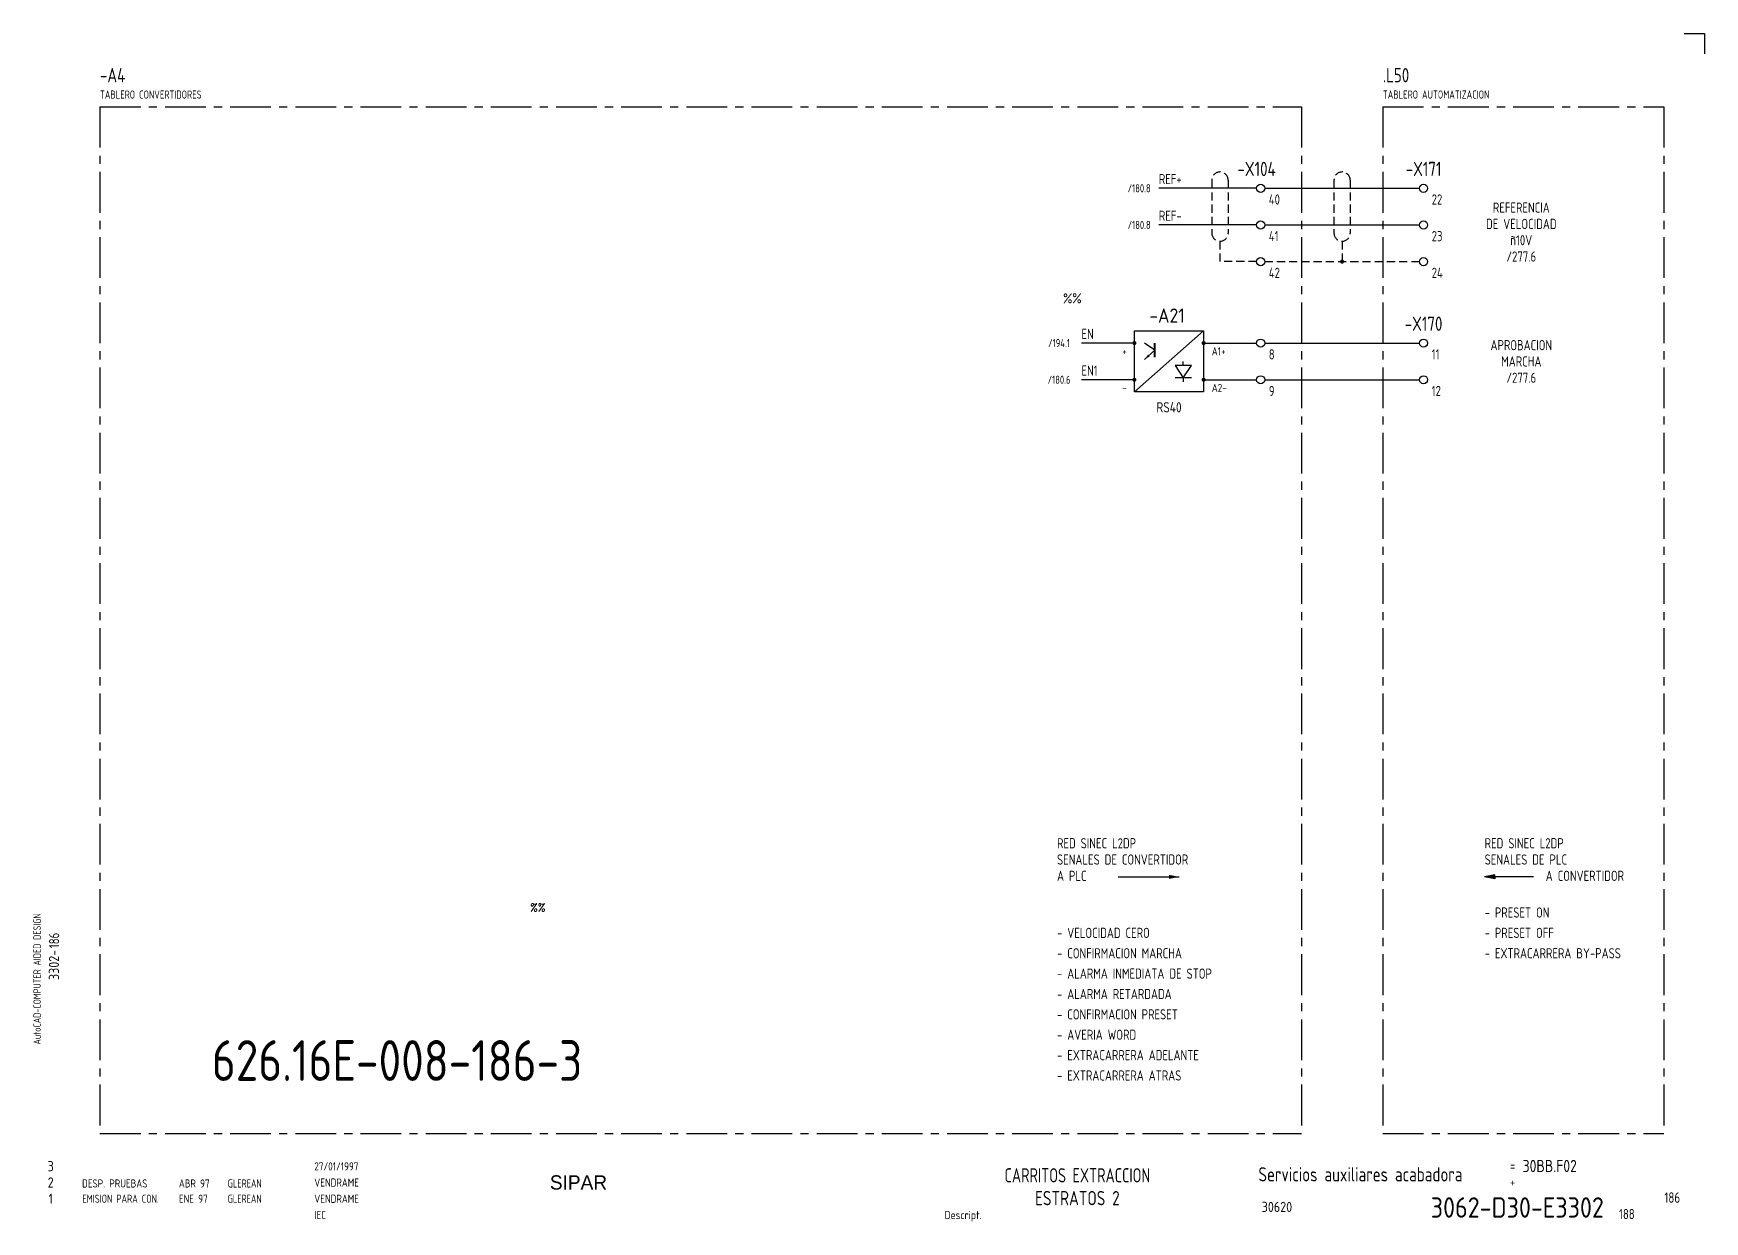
# Model space of a CAD drawing. Extents: x 10 to 420, y 5 to 297.
import ezdxf
from ezdxf.enums import TextEntityAlignment as Align

# ---------------------------------------------------------------- set-up
doc = ezdxf.new("R2010")
doc.units = 0
doc.header["$LTSCALE"] = 8
doc.header["$MEASUREMENT"] = 0
doc.linetypes.add('CENTER', pattern=[2, 1.25, -0.25, 0.25, -0.25])
doc.linetypes.add('HIDDEN', pattern=[0.375, 0.25, -0.125])
doc.layers.get('0').update_dxf_attribs({"linetype": 'CONTINUOUS'})
doc.layers.add('CART', color=7, linetype='CONTINUOUS')
doc.styles.add('DIN', font='DIN', dxfattribs={"width": 0.85})
doc.styles.add('ISO', font='ISO')
doc.styles.add('SIMPLEX', font='SIMPLEX', dxfattribs={"width": 0.9})
doc.styles.add('UNIV', font='UNIV')

# ---------------------------------------------------------------- blocks, each defined once
blk = doc.blocks.new('WB-FG100')
at = {"layer": 'CART', "color": 1}
for p, q in [((415, 297), (420, 297)), ((420, 297), (420, 292))]:
    blk.add_line(p, q, dxfattribs=at)
at = {"layer": 'CART', "color": 1, "style": 'DIN', "width": 0.8}
blk.add_text('AutoCAD-COMPUTER AIDED DESIGN', height=1.8, rotation=90, dxfattribs=at).set_placement((11.47, 48.84))
at = {"layer": 'CART', "color": 3, "style": 'DIN', "width": 0.8}
for s, p in [('=', (372.24, 17.91)), ('+', (372.24, 13.87))]:
    blk.add_text(s, height=2.5, dxfattribs=at).set_placement(p)
at = {"layer": 'CART', "color": 7, "style": 'DIN', "width": 0.9}
blk.add_attdef('FILE', text='', height=2.5, rotation=90, dxfattribs=at).set_placement((15.95, 68.38), align=Align.CENTER)
for tag, p in [('MOD-3', (13.92, 19)), ('MOD-2', (13.92, 15)), ('MOD-1', (13.92, 11)), ('NR.COMMESSA', (315, 9))]:
    blk.add_attdef(tag, text='', height=2.5, dxfattribs=at).set_placement(p, align=Align.MIDDLE)
at = {"layer": 'CART', "color": 7, "style": 'DIN'}
for tag, width, p in [('REV-3', 0.9, (21.66, 19)), ('DATA-3', 0.9, (45.37, 19)), ('NOME-3', 0.9, (57.37, 19)), ('REV-2', 0.9, (21.66, 15)), ('DATA-2', 0.9, (45.37, 15)), ('NOME-2', 0.9, (57.37, 15)), ('REV-1', 0.9, (21.66, 11)), ('DATA-1', 0.9, (45.37, 11)), ('NOME-1', 0.7, (57.37, 11))]:
    blk.add_attdef(tag, text='', height=2, dxfattribs=dict(at, width=width)).set_placement(p, align=Align.MIDDLE_LEFT)
at = {"layer": 'CART', "color": 7, "style": 'DIN', "width": 0.9}
for tag, p, height in [('DATA', (78.64, 17.94), 2), ('ESECUTORE', (78.64, 13.97), 2), ('CONTROLLORE', (78.64, 9.99), 2), ('SEGUE', (398.93, 5.65), 2.8), ('NORMA', (78.64, 6.01), 2)]:
    blk.add_attdef(tag, p, '', height=height, dxfattribs=at)
at = {"layer": 'CART', "color": 2, "style": 'DIN', "width": 0.9}
for tag, p in [('TITOLO-1/3', (266.5, 18.23)), ('TITOLO-1/2', (266.5, 15.73)), ('TITOLO-2/3', (266.5, 13.18)), ('TITOLO-2/2', (266.5, 10.68)), ('TITOLO-3/3', (266.5, 8.13))]:
    blk.add_attdef(tag, text='', height=3.5, dxfattribs=at).set_placement(p, align=Align.MIDDLE)
at = {"layer": 'CART', "color": 3, "style": 'DIN', "width": 0.9}
blk.add_attdef('ASSIEME', text='', height=3.5, dxfattribs=at).set_placement((334, 17), align=Align.MIDDLE)
at = {"layer": 'CART', "color": 3, "style": 'DIN', "width": 0.85}
for tag, p in [('=', (375.33, 16.63)), ('+', (375.33, 12.76))]:
    blk.add_attdef(tag, text='', height=3, dxfattribs=at).set_placement(p, align=Align.BOTTOM_LEFT)
at = {"layer": 'CART', "color": 3, "style": 'DIN', "width": 0.9}
blk.add_attdef('FOGLIO', text='', height=2.8, dxfattribs=at).set_placement((414.2, 9.56), align=Align.RIGHT)
at = {"layer": 'CART', "color": 2, "style": 'DIN', "width": 0.9}
blk.add_attdef('DISEGNO', text='', height=5, dxfattribs=at).set_placement((395.27, 6.35), align=Align.RIGHT)
at = {"layer": 'CART', "color": 1, "style": 'DIN', "width": 0.9}
blk.add_attdef('TIPOLOGIA', (233.37, 6), '', height=2, dxfattribs=at)

msp = doc.modelspace()

# ---------------------------------------------------------------- linework, layer by layer
at = {"color": 3, "linetype": 'CENTER'}
for p, q in [((26, 279), (321, 279)), ((26, 279), (26, 27)), ((321, 279), (321, 27)), ((341, 279), (341, 27)), ((341, 279), (410, 279)), ((410, 279), (410, 27)), ((26, 27), (321, 27)), ((341, 27), (410, 27))]:
    msp.add_line(p, q, dxfattribs=at)
for p, q in [((310, 259), (286, 259)), ((312, 259), (350, 259)), ((310, 250), (286, 250)), ((312, 250), (350, 250)), ((297, 224), (280, 209)), ((285, 219.25), (282.5, 221)), ((285, 219.25), (282.5, 217)), ((293, 215.5), (290, 215.5)), ((290, 215.5), (292, 212.5)), ((292, 215.5), (292, 216.5)), ((292, 212.5), (294, 215.5)), ((294, 215.5), (293, 215.5)), ((294, 212.5), (290, 212.5)), ((292, 212.5), (292, 211.5)), ((368.5, 90.5), (366, 90)), ((368.5, 90), (368.5, 90.5)), ((276, 90), (291, 90)), ((378, 90), (366, 90)), ((368.5, 89.5), (366, 90)), ((368.5, 90), (368.5, 89.5))]:
    msp.add_line(p, q)
at = {"linetype": 'HIDDEN'}
for p, q in [((299, 261), (299, 248)), ((303, 261), (303, 248)), ((329, 261), (329, 248)), ((333, 261), (333, 248)), ((301, 246), (301, 241)), ((331, 246), (331, 241)), ((310, 241), (301, 241)), ((312, 241), (350, 241))]:
    msp.add_line(p, q, dxfattribs=at)
at = {"color": 3}
for p, q in [((280, 224), (297, 224)), ((280, 209), (280, 224)), ((297, 224), (297, 209)), ((297, 209), (280, 209))]:
    msp.add_line(p, q, dxfattribs=at)
at = {"color": 7}
for p, q in [((280, 221), (267, 221)), ((297, 221), (310, 221)), ((312, 221), (350, 221)), ((280, 212), (267, 212)), ((297, 212), (310, 212)), ((312, 212), (350, 212))]:
    msp.add_line(p, q, dxfattribs=at)
at = {"const_width": 0.5}
msp.add_lwpolyline([(330.75, 241, 1), (331.25, 241, 1)], format="xyb", close=True, dxfattribs=at)
at = {"linetype": 'Continuous', "const_width": 0.5}
for points in [[(280.25, 221, 1), (279.75, 221, 1)], [(297.25, 221, 1), (296.75, 221, 1)], [(280.25, 212, 1), (279.75, 212, 1)], [(297.25, 212, 1), (296.75, 212, 1)]]:
    msp.add_lwpolyline(points, format="xyb", close=True, dxfattribs=at)
msp.add_lwpolyline([(282.5, 217, 0, 0.6, 0), (283.54, 217.95, 0.6, 0.6, 0)], format="xyseb")
at = {"const_width": 0.5}
msp.add_lwpolyline([(285, 221), (285, 217.5)], dxfattribs=at)
for centre in [(311, 259), (351, 259), (311, 250), (351, 250), (311, 241), (351, 241), (311, 221), (351, 221), (311, 212), (351, 212)]:
    msp.add_circle(centre, 1)
at = {"linetype": 'HIDDEN'}
for centre, start, end in [((301, 261), 0, 180), ((331, 261), 0, 180), ((301, 248), 180, 0), ((331, 248), 180, 0)]:
    msp.add_arc(centre, 2, start, end, dxfattribs=at)
for points in [[(288.5, 89.5), (288.5, 90.5), (291, 90)], [(368.5, 89.5), (368.5, 90.5), (366, 90)]]:
    msp.add_solid(points)

# ---------------------------------------------------------------- block references
at = {"layer": 'CART'}
ref = msp.add_blockref('WB-FG100', (0, 0), dxfattribs=at)
ref.add_attrib('TIPOLOGIA', 'Descript.', (233.37, 6), dxfattribs={"color": 1, "height": 2, "style": 'DIN', "width": 0.9})
ref.add_attrib('ASSIEME', 'Servicios auxiliares acabadora', dxfattribs={"color": 3, "height": 3.5, "style": 'DIN', "width": 0.8}).set_placement((335.5, 17), align=Align.MIDDLE)
ref.add_attrib('=', '30BB.F02', dxfattribs={"color": 3, "height": 3, "style": 'DIN', "width": 0.85}).set_placement((375.33, 16.63), align=Align.BOTTOM_LEFT)
ref.add_attrib('NR.COMMESSA', '30620', dxfattribs={"color": 7, "height": 2.5, "style": 'DIN', "width": 0.9}).set_placement((315, 9), align=Align.MIDDLE)
ref.add_attrib('DISEGNO', '3062-D30-E3302', dxfattribs={"color": 2, "height": 5, "style": 'DIN', "width": 0.9}).set_placement((395.27, 6.35), align=Align.RIGHT)
ref.add_attrib('DATA', '27/01/1997', (78.64, 17.94), dxfattribs={"color": 7, "height": 2, "style": 'DIN', "width": 0.85})
ref.add_attrib('ESECUTORE', 'VENDRAME', (78.64, 13.97), dxfattribs={"color": 7, "height": 2, "style": 'DIN', "width": 0.85})
ref.add_attrib('CONTROLLORE', 'VENDRAME', (78.64, 9.99), dxfattribs={"color": 7, "height": 2, "style": 'DIN', "width": 0.85})
ref.add_attrib('NORMA', 'IEC', (78.64, 6.01), dxfattribs={"color": 7, "height": 2, "style": 'DIN', "width": 0.85})
ref.add_attrib('MOD-1', '1', dxfattribs={"color": 7, "height": 2.5, "style": 'DIN', "width": 0.9}).set_placement((13.92, 11), align=Align.MIDDLE)
ref.add_attrib('REV-1', 'EMISION PARA CON.', dxfattribs={"color": 7, "height": 2, "style": 'DIN', "width": 0.8}).set_placement((21.66, 11), align=Align.MIDDLE_LEFT)
ref.add_attrib('DATA-1', 'ENE 97', dxfattribs={"color": 7, "height": 2, "style": 'DIN', "width": 0.85}).set_placement((45.37, 11), align=Align.MIDDLE_LEFT)
ref.add_attrib('NOME-1', 'GLEREAN', dxfattribs={"color": 7, "height": 2, "style": 'DIN', "width": 0.7}).set_placement((57.37, 11), align=Align.MIDDLE_LEFT)
ref.add_attrib('MOD-2', '2', dxfattribs={"color": 7, "height": 2.5, "style": 'DIN', "width": 0.9}).set_placement((13.92, 15), align=Align.MIDDLE)
ref.add_attrib('MOD-3', '3', dxfattribs={"color": 7, "height": 2.5, "style": 'DIN', "width": 0.9}).set_placement((13.92, 19), align=Align.MIDDLE)
ref.add_attrib('FILE', '3302-', dxfattribs={"color": 7, "height": 2.5, "rotation": 90, "style": 'DIN', "width": 0.9}).set_placement((15.95, 68.38), align=Align.CENTER)

# ---------------------------------------------------------------- texts
at = {"color": 3, "style": 'DIN', "width": 0.8}
for s, p in [('-A4', (26, 285)), ('.L50', (341, 285))]:
    msp.add_text(s, height=3.5, dxfattribs=at).set_placement(p)
at = {"style": 'DIN'}
for s, height, width, p in [('TABLERO CONVERTIDORES', 2, 0.8, (26, 281)), ('TABLERO AUTOMATIZACION', 2, 0.8, (341, 281)), ('REF+', 2.5, 0.8, (286, 260)), ('40', 2.5, 0.8, (313, 255)), ('22', 2.5, 0.8, (353, 255)), ('REF-', 2.5, 0.8, (286, 251)), ('41', 2.5, 0.8, (313, 246)), ('23', 2.5, 0.8, (353, 246)), ('42', 2.5, 0.8, (313, 237)), ('24', 2.5, 0.8, (353, 237)), ('%%', 2.5, 0.85, (262.5, 230.75)), ('EN', 2.5, 0.8, (267, 222)), ('8', 2.5, 0.8, (313, 217)), ('11', 2.5, 0.8, (353, 217)), ('EN1', 2.5, 0.8, (267, 213)), ('9', 2.5, 0.8, (313, 208)), ('12', 2.5, 0.8, (353, 208)), ('RED SINEC L2DP', 2.5, 0.8, (261, 97)), ('RED SINEC L2DP', 2.5, 0.8, (366, 97)), ('SENALES DE CONVERTIDOR', 2.5, 0.8, (261, 93)), ('SENALES DE PLC', 2.5, 0.8, (366, 93)), ('A PLC', 2.5, 0.8, (261, 89)), ('A CONVERTIDOR', 2.5, 0.8, (381, 89)), ('- PRESET ON', 2.5, 0.8, (366, 80)), ('- VELOCIDAD CERO', 2.5, 0.8, (261, 75)), ('- PRESET OFF', 2.5, 0.8, (366, 75)), ('- CONFIRMACION MARCHA', 2.5, 0.8, (261, 70)), ('- EXTRACARRERA BY-PASS', 2.5, 0.8, (366, 70)), ('- ALARMA INMEDIATA DE STOP', 2.5, 0.8, (261, 65)), ('- ALARMA RETARDADA', 2.5, 0.8, (261, 60)), ('- CONFIRMACION PRESET', 2.5, 0.8, (261, 55)), ('- AVERIA WORD', 2.5, 0.8, (261, 50)), ('- EXTRACARRERA ADELANTE', 2.5, 0.8, (261, 45)), ('- EXTRACARRERA ATRAS', 2.5, 0.8, (261, 40)), ('188', 2.5, 0.8, (399, 6))]:
    msp.add_text(s, height=height, dxfattribs=dict(at, width=width)).set_placement(p)
at = {"color": 3, "style": 'DIN'}
for s, width, p in [('-X104', 0.8, (310, 262)), ('-X171', 0.8, (351, 262)), ('-X170', 0.8, (351, 224)), ('CARRITOS EXTRACCION', 0.75, (266, 15)), ('ESTRATOS 2', 0.8, (266, 9.4))]:
    msp.add_text(s, height=3.5, dxfattribs=dict(at, width=width)).set_placement(p, align=Align.CENTER)
at = {"style": 'DIN', "width": 0.8}
for p in [(284, 258), (284, 249)]:
    msp.add_text('/180.8', height=2, dxfattribs=at).set_placement(p, align=Align.RIGHT)
at = {"style": 'DIN'}
for s, height, width, p in [('REFERENCIA', 2.5, 0.8, (375, 253)), ('DE VELOCIDAD', 2.5, 0.8, (375, 249)), ('ñ10V', 2.5, 0.8, (375, 245)), ('/277.6', 2.5, 0.8, (375, 241)), ('/194.1', 2, 0.8, (261.5, 220)), ('/180.6', 2, 0.8, (261.5, 211)), ('RS40', 2.5, 0.85, (288.5, 204))]:
    msp.add_text(s, height=height, dxfattribs=dict(at, width=width)).set_placement(p, align=Align.CENTER)
at = {"color": 3, "style": 'ISO'}
msp.add_text('-A21', height=3.5, dxfattribs=at).set_placement((288, 226), align=Align.CENTER)
at = {"color": 7, "style": 'DIN', "width": 0.8}
for s, p in [('APROBACION', (375, 219.25)), ('MARCHA', (375, 215.25)), ('/277.6', (375, 211.25))]:
    msp.add_text(s, height=2.5, dxfattribs=at).set_placement(p, align=Align.CENTER)
at = {"color": 1, "style": 'DIN', "width": 0.85}
for s, p in [('+', (277, 218)), ('A1+', (299, 218)), ('-', (277, 209)), ('A2-', (299, 209))]:
    msp.add_text(s, height=2, dxfattribs=at).set_placement(p)
at = {"color": 7, "linetype": 'Continuous', "style": 'SIMPLEX', "width": 0.9}
msp.add_text('%%', height=2, dxfattribs=at).set_placement((133.5, 82.5), align=Align.MIDDLE)
at = {"style": 'DIN', "width": 0.8}
msp.add_text('186', height=2.5, rotation=90, dxfattribs=at).set_placement((16, 72.5))
at = {"linetype": 'Continuous', "style": 'DIN'}
for s, width, p in [('DESP. PRUEBAS', 0.85, (21.62, 13.75)), ('ABR 97', 0.85, (45.38, 13.75)), ('GLEREAN', 0.7, (57.38, 13.75))]:
    msp.add_text(s, height=2, dxfattribs=dict(at, width=width)).set_placement(p)
at = {"color": 3, "style": 'DIN', "width": 0.8}
msp.add_text('186', height=2.56, dxfattribs=at).set_placement((414, 10), align=Align.RIGHT)
at = {"color": 2, "insert": (53.47, 49.92), "char_height": 10, "width": 111.0411, "attachment_point": 1, "style": 'DIN'}
msp.add_mtext('626.16E-008-186-3', dxfattribs=at)
at = {"layer": 'CART', "color": 2, "linetype": 'Continuous', "style": 'UNIV'}
msp.add_text('SIPAR', height=3.5, dxfattribs=at).set_placement((143.5, 13.25), align=Align.CENTER)

doc.saveas('drawing.dxf')
